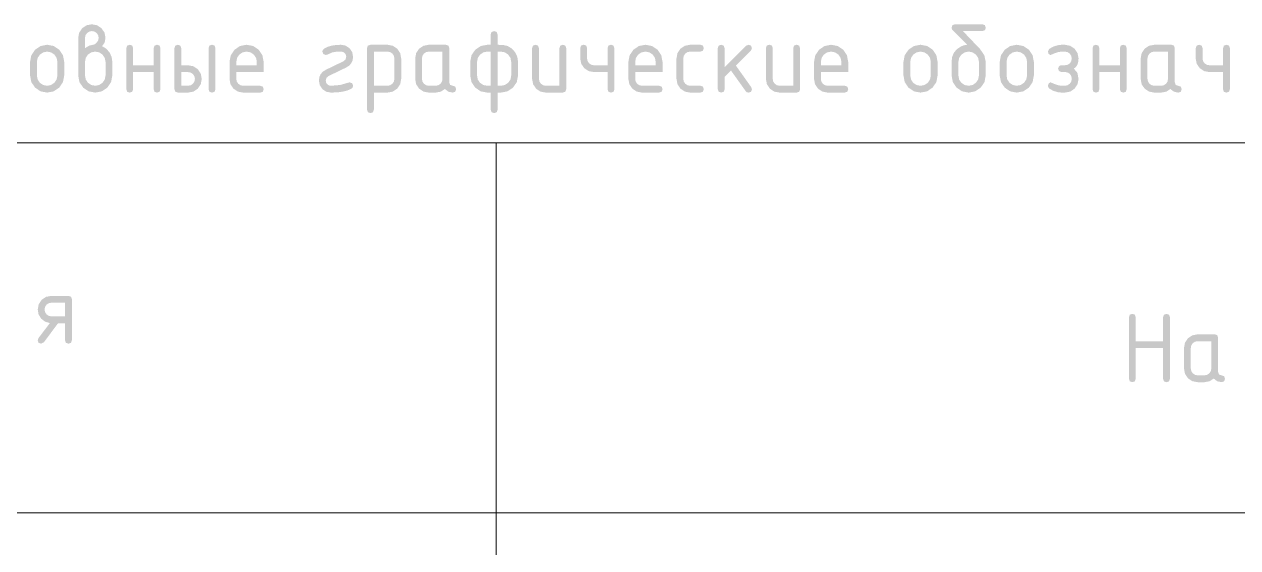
# Model space of a CAD drawing. Header units: millimetres. Extents: x 0 to 420, y 0 to 297.
# Drawn here: x 147.15 to 177.85, y 16.68 to 29.92 of the extents above; entities that cross this region are included whole.
import ezdxf

# ---------------------------------------------------------------- set-up
doc = ezdxf.new("R2010")
doc.units = ezdxf.units.MM

msp = doc.modelspace()

# ---------------------------------------------------------------- hatches: boundary and pattern name
h = msp.add_hatch(color=7)
h.paths.add_polyline_path([(148.685746, 29.317377), (148.791166, 29.382144), (148.887491, 29.403917), (148.938754, 29.418869), (148.98671, 29.464), (149.020196, 29.520224), (149.031358, 29.576448), (149.018956, 29.643696), (148.981749, 29.699369), (148.926076, 29.736851), (148.858828, 29.749529), (148.791786, 29.736783), (148.735907, 29.698818), (148.698217, 29.643007), (148.685746, 29.576448)], flags=0)
h.paths.add_polyline_path([(149.117899, 29.368088), (149.224628, 29.303665), (149.306966, 29.20989), (149.359331, 29.095788), (149.37697, 28.971765), (149.37697, 28.626153), (149.345275, 28.459066), (149.250742, 28.319677), (149.111009, 28.225419), (148.944817, 28.194), (148.778212, 28.225488), (148.638893, 28.320228), (148.544635, 28.459548), (148.513216, 28.626153), (148.513216, 29.576448), (148.538158, 29.710462), (148.613537, 29.821739), (148.725227, 29.896911), (148.858828, 29.92206), (148.992428, 29.896842), (149.104118, 29.821187), (149.17929, 29.709566), (149.20444, 29.576448), (149.182667, 29.459039)], flags=0)
h.paths.add_polyline_path([(149.20444, 28.626153), (149.20444, 28.971765), (149.185492, 29.071121), (149.128923, 29.154768), (149.044932, 29.211819), (148.944817, 29.230836), (148.844289, 29.211819), (148.760711, 29.154768), (148.704418, 29.071121), (148.685746, 28.971765), (148.685746, 28.626153), (148.704418, 28.525625), (148.760711, 28.442047), (148.844289, 28.385754), (148.944817, 28.367081), (149.044932, 28.385823), (149.128923, 28.442598), (149.185492, 28.526521)], flags=0)
h = msp.add_hatch(color=7)
h.paths.add_polyline_path([(171.471783, 28.971765), (171.471783, 28.626153), (171.440088, 28.459548), (171.345554, 28.320228), (171.205821, 28.225488), (171.03963, 28.194), (170.873507, 28.225488), (170.734257, 28.320228), (170.639516, 28.459548), (170.608028, 28.626153), (170.608028, 28.971765), (170.62199, 29.092998), (170.663908, 29.197074), (170.733835, 29.283994), (170.831822, 29.353757), (170.921188, 29.391239), (171.004352, 29.403917), (170.624565, 29.783154), (170.608028, 29.834417), (170.629526, 29.900149), (170.694018, 29.92206), (171.386896, 29.92206), (171.451388, 29.900287), (171.472885, 29.835519), (171.451388, 29.771027), (171.386896, 29.749529), (170.895763, 29.749529), (171.330672, 29.292572), (171.436367, 29.137543)], flags=0)
h.paths.add_polyline_path([(171.299252, 28.626153), (171.299252, 28.971765), (171.280235, 29.071121), (171.223185, 29.154768), (171.139262, 29.211819), (171.03963, 29.230836), (170.940273, 29.211819), (170.856626, 29.154768), (170.799576, 29.071121), (170.780559, 28.971765), (170.780559, 28.626153), (170.799231, 28.525625), (170.855524, 28.442047), (170.939102, 28.385754), (171.03963, 28.367081), (171.139262, 28.385823), (171.223185, 28.442598), (171.280235, 28.526521)], flags=0)
h = msp.add_hatch(color=7)
h.paths.add_polyline_path([(158.949054, 28.367081), (158.949054, 29.230836), (158.862513, 29.230836), (158.763157, 29.211819), (158.67951, 29.154768), (158.622459, 29.071121), (158.603442, 28.971765), (158.603442, 28.626153), (158.622114, 28.525625), (158.678407, 28.442047), (158.761985, 28.385754), (158.862513, 28.367081)], flags=0)
h.paths.add_polyline_path([(158.949054, 28.194), (158.862513, 28.194), (158.696391, 28.225488), (158.55714, 28.320228), (158.4624, 28.459548), (158.430912, 28.626153), (158.430912, 28.971765), (158.4624, 29.137474), (158.55714, 29.277138), (158.696391, 29.372154), (158.862513, 29.403917), (158.949054, 29.403917), (158.949054, 29.662989), (158.97062, 29.727756), (159.035595, 29.749529), (159.100363, 29.727756), (159.122136, 29.662989), (159.122136, 29.403917), (159.273513, 29.396063), (159.375695, 29.372498), (159.484766, 29.306835), (159.56862, 29.212646), (159.622226, 29.097993), (159.640278, 28.971765), (159.640278, 28.626153), (159.608583, 28.459548), (159.51405, 28.320228), (159.374317, 28.225488), (159.208125, 28.194), (159.122136, 28.194), (159.122136, 27.761847), (159.100363, 27.697079), (159.035595, 27.675306), (158.97062, 27.697079), (158.949054, 27.761847)], flags=0)
h.paths.add_polyline_path([(159.122136, 28.367081), (159.208125, 28.367081), (159.307757, 28.385823), (159.39168, 28.442598), (159.448731, 28.526521), (159.467748, 28.626153), (159.467748, 28.971765), (159.448731, 29.071121), (159.39168, 29.154768), (159.307757, 29.211819), (159.208125, 29.230836), (159.122136, 29.230836)], flags=0)
h = msp.add_hatch(color=7)
h.paths.add_polyline_path([(147.295774, 28.626153), (147.295774, 28.971765), (147.327262, 29.137474), (147.422002, 29.277138), (147.561253, 29.372154), (147.727376, 29.403917), (147.894945, 29.372567), (148.034402, 29.278792), (148.128178, 29.139334), (148.159528, 28.971765), (148.159528, 28.626153), (148.127833, 28.459548), (148.0333, 28.320228), (147.893567, 28.225488), (147.727376, 28.194), (147.561253, 28.225488), (147.422002, 28.320228), (147.327262, 28.459548)], flags=0)
h.paths.add_polyline_path([(147.986998, 28.626153), (147.986998, 28.971765), (147.967981, 29.071121), (147.91093, 29.154768), (147.827008, 29.211819), (147.727376, 29.230836), (147.628019, 29.211819), (147.544372, 29.154768), (147.487321, 29.071121), (147.468304, 28.971765), (147.468304, 28.626153), (147.486977, 28.525625), (147.54327, 28.442047), (147.626848, 28.385754), (147.727376, 28.367081), (147.827008, 28.385823), (147.91093, 28.442598), (147.967981, 28.526521)], flags=0)
for points in [[(149.903188, 28.712693), (149.903188, 28.280541), (149.881415, 28.215566), (149.816647, 28.194), (149.752155, 28.215566), (149.730657, 28.280541), (149.730657, 29.317377), (149.752155, 29.382144), (149.816647, 29.403917), (149.881415, 29.382144), (149.903188, 29.317377), (149.903188, 28.885224), (150.421881, 28.885224), (150.421881, 29.317377), (150.443379, 29.382144), (150.507871, 29.403917), (150.572639, 29.382144), (150.594412, 29.317377), (150.594412, 28.280541), (150.572639, 28.215566), (150.507871, 28.194), (150.443379, 28.215566), (150.421881, 28.280541), (150.421881, 28.712693)], [(155.380337, 28.453071), (155.445105, 28.431574), (155.466878, 28.367081), (155.454614, 28.322433), (155.418371, 28.28936), (155.324001, 28.247485), (155.207049, 28.217702), (155.067462, 28.199908), (154.90519, 28.194), (154.788745, 28.21598), (154.691318, 28.282194), (154.625103, 28.380104), (154.603124, 28.496617), (154.613881, 28.584682), (154.646187, 28.65957), (154.700095, 28.721332), (154.775654, 28.77002), (155.223241, 28.986096), (155.276571, 29.031916), (155.294348, 29.1013), (155.284839, 29.150772), (155.256314, 29.192802), (155.214215, 29.221327), (155.164261, 29.230836), (155.03569, 29.226288), (154.94598, 29.212646), (154.816444, 29.154768), (154.775654, 29.144295), (154.71502, 29.170202), (154.689113, 29.230836), (154.700413, 29.273417), (154.734864, 29.306904), (154.818701, 29.34927), (154.918143, 29.379595), (155.033296, 29.397828), (155.164261, 29.403917), (155.280498, 29.381662), (155.378132, 29.315172), (155.444623, 29.217538), (155.466878, 29.1013), (155.45594, 29.012925), (155.423194, 28.937934), (155.368745, 28.876275), (155.292694, 28.827897), (154.848966, 28.614026), (154.793913, 28.566897), (154.775654, 28.496617), (154.785163, 28.446456), (154.813688, 28.404564), (154.855511, 28.376314), (154.90519, 28.367081), (155.142212, 28.386925), (155.347816, 28.446456)], [(160.860334, 29.317377), (160.860334, 28.280541), (160.838561, 28.215566), (160.773793, 28.194), (160.342191, 28.194), (160.207902, 28.218873), (160.096349, 28.29377), (160.021453, 28.405322), (159.99658, 28.539612), (159.99658, 29.317377), (160.018077, 29.382144), (160.082569, 29.403917), (160.147337, 29.382144), (160.16911, 29.317377), (160.16911, 28.539612), (160.18165, 28.473742), (160.219822, 28.417793), (160.276046, 28.379622), (160.342191, 28.367081), (160.687803, 28.367081), (160.687803, 29.317377), (160.709301, 29.382144), (160.773793, 29.403917), (160.838561, 29.382144)], [(162.077776, 29.317377), (162.077776, 28.280541), (162.056003, 28.215566), (161.991235, 28.194), (161.926743, 28.215566), (161.905245, 28.280541), (161.905245, 28.712693), (161.559633, 28.712693), (161.426997, 28.737498), (161.315445, 28.811912), (161.239308, 28.921466), (161.214021, 29.051691), (161.214021, 29.317377), (161.235519, 29.382144), (161.300011, 29.403917), (161.364779, 29.382144), (161.386552, 29.317377), (161.386552, 29.058305), (161.399092, 28.99216), (161.437263, 28.935936), (161.493487, 28.897764), (161.559633, 28.885224), (161.905245, 28.885224), (161.905245, 29.317377), (161.926743, 29.382144), (161.991235, 29.403917), (162.056003, 29.382144)], [(163.821435, 29.058305), (163.821435, 28.539612), (163.833975, 28.473742), (163.872147, 28.417793), (163.928371, 28.379622), (163.994517, 28.367081), (164.253588, 28.367081), (164.318356, 28.345308), (164.340129, 28.280541), (164.318356, 28.215566), (164.253588, 28.194), (163.994517, 28.194), (163.860227, 28.218873), (163.748675, 28.29377), (163.673778, 28.405322), (163.648905, 28.539612), (163.648905, 29.058305), (163.673778, 29.191906), (163.748675, 29.303596), (163.860227, 29.378768), (163.994517, 29.403917), (164.253588, 29.403917), (164.318356, 29.382144), (164.340129, 29.317377), (164.318356, 29.252402), (164.253588, 29.230836), (163.994517, 29.230836), (163.927475, 29.218089), (163.871596, 29.180124), (163.833906, 29.124382)], [(164.866113, 28.835614), (165.409612, 29.378562), (165.470797, 29.403917), (165.535564, 29.382144), (165.557337, 29.317377), (165.53143, 29.257294), (165.151643, 28.877507), (165.54025, 28.33015), (165.557337, 28.278887), (165.535564, 28.215153), (165.470797, 28.194), (165.4298, 28.203164), (165.399139, 28.230931), (165.027068, 28.752932), (164.866113, 28.591977), (164.866113, 28.280541), (164.84434, 28.215566), (164.779573, 28.194), (164.71508, 28.215566), (164.693583, 28.280541), (164.693583, 29.317377), (164.71508, 29.382144), (164.779573, 29.403917), (164.84434, 29.382144), (164.866113, 29.317377)], [(166.774779, 29.317377), (166.774779, 28.280541), (166.753006, 28.215566), (166.688238, 28.194), (166.256637, 28.194), (166.122347, 28.218873), (166.010795, 28.29377), (165.935898, 28.405322), (165.911025, 28.539612), (165.911025, 29.317377), (165.932522, 29.382144), (165.997014, 29.403917), (166.061782, 29.382144), (166.083555, 29.317377), (166.083555, 28.539612), (166.096095, 28.473742), (166.134267, 28.417793), (166.190491, 28.379622), (166.256637, 28.367081), (166.602249, 28.367081), (166.602249, 29.317377), (166.623746, 29.382144), (166.688238, 29.403917), (166.753006, 29.382144)], [(173.647595, 28.539612), (173.636088, 28.611683), (173.601844, 28.666391), (173.556369, 28.697397), (173.499318, 28.71104), (173.388524, 28.712693), (173.326788, 28.737498), (173.301983, 28.798683), (173.327339, 28.86097), (173.361239, 28.879849), (173.413328, 28.886326), (173.439236, 28.886326), (173.466796, 28.885224), (173.544104, 28.897626), (173.600742, 28.934833), (173.635744, 28.990575), (173.647595, 29.058305), (173.634917, 29.125554), (173.597434, 29.181226), (173.541762, 29.218433), (173.474513, 29.230836), (173.388524, 29.230836), (173.30784, 29.219743), (173.211032, 29.186739), (173.132415, 29.15401), (173.107955, 29.143193), (173.062204, 29.174612), (173.042912, 29.234694), (173.078121, 29.299462), (173.184023, 29.357615), (173.293921, 29.392342), (173.388524, 29.403917), (173.474513, 29.403917), (173.608528, 29.378768), (173.719804, 29.303596), (173.794976, 29.191906), (173.820125, 29.058305), (173.812684, 28.972626), (173.79036, 28.900796), (173.753153, 28.842815), (173.701063, 28.798683), (173.79036, 28.695192), (173.820125, 28.539612), (173.794976, 28.405322), (173.719804, 28.29377), (173.608528, 28.218873), (173.474513, 28.194), (173.388524, 28.194), (173.291717, 28.205162), (173.18292, 28.238648), (173.077776, 28.295699), (173.042912, 28.362672), (173.062204, 28.423305), (173.109609, 28.454725), (173.137652, 28.443632), (173.214891, 28.410627), (173.308735, 28.377899), (173.388524, 28.367081), (173.474513, 28.367081), (173.541073, 28.379553), (173.596883, 28.417242), (173.634848, 28.472639)], [(174.346502, 28.712693), (174.346502, 28.280541), (174.324729, 28.215566), (174.259961, 28.194), (174.195469, 28.215566), (174.173972, 28.280541), (174.173972, 29.317377), (174.195469, 29.382144), (174.259961, 29.403917), (174.324729, 29.382144), (174.346502, 29.317377), (174.346502, 28.885224), (174.865196, 28.885224), (174.865196, 29.317377), (174.886693, 29.382144), (174.951185, 29.403917), (175.015953, 29.382144), (175.037726, 29.317377), (175.037726, 28.280541), (175.015953, 28.215566), (174.951185, 28.194), (174.886693, 28.215566), (174.865196, 28.280541), (174.865196, 28.712693)], [(177.648072, 29.317377), (177.648072, 28.280541), (177.626299, 28.215566), (177.561532, 28.194), (177.497039, 28.215566), (177.475542, 28.280541), (177.475542, 28.712693), (177.12993, 28.712693), (176.997294, 28.737498), (176.885742, 28.811912), (176.809605, 28.921466), (176.784318, 29.051691), (176.784318, 29.317377), (176.805815, 29.382144), (176.870308, 29.403917), (176.935075, 29.382144), (176.956848, 29.317377), (176.956848, 29.058305), (176.969389, 28.99216), (177.00756, 28.935936), (177.063784, 28.897764), (177.12993, 28.885224), (177.475542, 28.885224), (177.475542, 29.317377), (177.497039, 29.382144), (177.561532, 29.403917), (177.626299, 29.382144)], [(175.094416, 20.956874), (175.094416, 22.511852), (175.115913, 22.57662), (175.180405, 22.598393), (175.245173, 22.57662), (175.266946, 22.511852), (175.266946, 21.907169), (175.95817, 21.907169), (175.95817, 22.511852), (175.979737, 22.57662), (176.044711, 22.598393), (176.109479, 22.57662), (176.131252, 22.511852), (176.131252, 20.956874), (176.109479, 20.8919), (176.044711, 20.870333), (175.979737, 20.8919), (175.95817, 20.956874), (175.95817, 21.734639), (175.266946, 21.734639), (175.266946, 20.956874), (175.245173, 20.8919), (175.180405, 20.870333), (175.115913, 20.8919)]]:
    msp.add_hatch(color=7).paths.add_polyline_path(points, flags=0)
h = msp.add_hatch(color=7)
h.paths.add_polyline_path([(151.639323, 28.539612), (151.614174, 28.405322), (151.539002, 28.29377), (151.427312, 28.218873), (151.293711, 28.194), (151.034089, 28.194), (150.969597, 28.215566), (150.948099, 28.280541), (150.948099, 29.317377), (150.969597, 29.382144), (151.034089, 29.403917), (151.098857, 29.382144), (151.12063, 29.317377), (151.12063, 28.885224), (151.293711, 28.885224), (151.427312, 28.860075), (151.539002, 28.784903), (151.614174, 28.673626)], flags=0)
h.paths.add_polyline_path([(151.466241, 28.539612), (151.453839, 28.60686), (151.416632, 28.662533), (151.360959, 28.700016), (151.293711, 28.712693), (151.12063, 28.712693), (151.12063, 28.367081), (151.293711, 28.367081), (151.359788, 28.379553), (151.41553, 28.417242), (151.453495, 28.472639)], flags=0)
h.paths.add_polyline_path([(151.811853, 29.317377), (151.83342, 29.382144), (151.898394, 29.403917), (151.963162, 29.382144), (151.984935, 29.317377), (151.984935, 28.280541), (151.963162, 28.215566), (151.898394, 28.194), (151.83342, 28.215566), (151.811853, 28.280541)], flags=0)
h = msp.add_hatch(color=7)
h.paths.add_polyline_path([(152.772605, 29.230836), (152.673249, 29.211819), (152.589602, 29.154768), (152.532551, 29.071121), (152.513534, 28.971765), (152.513534, 28.885224), (153.032228, 28.885224), (153.032228, 28.971765), (153.013211, 29.071121), (152.95616, 29.154768), (152.872237, 29.211819)], flags=0)
h.paths.add_polyline_path([(152.513534, 28.712693), (152.513534, 28.539612), (152.526074, 28.473742), (152.564246, 28.417793), (152.62047, 28.379622), (152.686616, 28.367081), (153.118217, 28.367081), (153.182985, 28.345308), (153.204758, 28.280541), (153.182985, 28.215566), (153.118217, 28.194), (152.686616, 28.194), (152.552326, 28.218873), (152.440774, 28.29377), (152.365877, 28.405322), (152.341004, 28.539612), (152.341004, 28.971765), (152.372492, 29.137474), (152.467232, 29.277138), (152.606483, 29.372154), (152.772605, 29.403917), (152.940175, 29.372567), (153.079632, 29.278792), (153.173408, 29.139334), (153.204758, 28.971765), (153.204758, 28.712693)], flags=0)
h = msp.add_hatch(color=7)
h.paths.add_polyline_path([(155.820565, 29.317377), (155.842063, 29.382144), (155.906555, 29.403917), (156.338708, 29.403917), (156.472722, 29.378768), (156.583999, 29.303596), (156.659171, 29.191906), (156.68432, 29.058305), (156.68432, 28.539612), (156.659171, 28.406493), (156.583999, 28.294872), (156.472722, 28.219218), (156.338708, 28.194), (155.993096, 28.194), (155.993096, 27.761847), (155.971323, 27.697079), (155.906555, 27.675306), (155.842063, 27.697079), (155.820565, 27.761847)], flags=0)
h.paths.add_polyline_path([(155.993096, 29.230836), (155.993096, 28.367081), (156.338708, 28.367081), (156.405267, 28.379553), (156.461078, 28.417242), (156.499043, 28.472639), (156.511789, 28.539612), (156.511789, 29.058305), (156.499111, 29.125554), (156.461629, 29.181226), (156.405956, 29.218433), (156.338708, 29.230836)], flags=0)
h = msp.add_hatch(color=7)
h.paths.add_polyline_path([(157.729231, 29.230836), (157.383619, 29.230836), (157.316578, 29.218089), (157.260698, 29.180124), (157.223009, 29.124382), (157.210538, 29.058305), (157.210538, 28.539612), (157.223078, 28.473742), (157.261249, 28.417793), (157.317473, 28.379622), (157.383619, 28.367081), (157.55615, 28.367081), (157.622709, 28.379553), (157.678519, 28.417242), (157.716484, 28.472639), (157.729231, 28.539612)], flags=0)
h.paths.add_polyline_path([(158.074843, 28.280541), (158.05307, 28.215566), (157.988302, 28.194), (157.878404, 28.216806), (157.790416, 28.285502), (157.684031, 28.216806), (157.55615, 28.194), (157.383619, 28.194), (157.249329, 28.218873), (157.137777, 28.29377), (157.062881, 28.405322), (157.038007, 28.539612), (157.038007, 29.058305), (157.062881, 29.191906), (157.137777, 29.303596), (157.249329, 29.378768), (157.383619, 29.403917), (157.815221, 29.403917), (157.879989, 29.382144), (157.901762, 29.317377), (157.901762, 28.453071), (157.923328, 28.388579), (157.988302, 28.367081), (158.05307, 28.345308)], flags=0)
h = msp.add_hatch(color=7)
h.paths.add_polyline_path([(162.863065, 29.230836), (162.763708, 29.211819), (162.680061, 29.154768), (162.62301, 29.071121), (162.603993, 28.971765), (162.603993, 28.885224), (163.122687, 28.885224), (163.122687, 28.971765), (163.10367, 29.071121), (163.046619, 29.154768), (162.962697, 29.211819)], flags=0)
h.paths.add_polyline_path([(162.603993, 28.712693), (162.603993, 28.539612), (162.616533, 28.473742), (162.654705, 28.417793), (162.710929, 28.379622), (162.777075, 28.367081), (163.208677, 28.367081), (163.273444, 28.345308), (163.295217, 28.280541), (163.273444, 28.215566), (163.208677, 28.194), (162.777075, 28.194), (162.642785, 28.218873), (162.531233, 28.29377), (162.456337, 28.405322), (162.431463, 28.539612), (162.431463, 28.971765), (162.462951, 29.137474), (162.557691, 29.277138), (162.696942, 29.372154), (162.863065, 29.403917), (163.030634, 29.372567), (163.170091, 29.278792), (163.263867, 29.139334), (163.295217, 28.971765), (163.295217, 28.712693)], flags=0)
h = msp.add_hatch(color=7)
h.paths.add_polyline_path([(167.560068, 29.230836), (167.460712, 29.211819), (167.377065, 29.154768), (167.320014, 29.071121), (167.300997, 28.971765), (167.300997, 28.885224), (167.81969, 28.885224), (167.81969, 28.971765), (167.800674, 29.071121), (167.743623, 29.154768), (167.6597, 29.211819)], flags=0)
h.paths.add_polyline_path([(167.300997, 28.712693), (167.300997, 28.539612), (167.313537, 28.473742), (167.351709, 28.417793), (167.407933, 28.379622), (167.474078, 28.367081), (167.90568, 28.367081), (167.970448, 28.345308), (167.992221, 28.280541), (167.970448, 28.215566), (167.90568, 28.194), (167.474078, 28.194), (167.339789, 28.218873), (167.228236, 28.29377), (167.15334, 28.405322), (167.128467, 28.539612), (167.128467, 28.971765), (167.159955, 29.137474), (167.254695, 29.277138), (167.393946, 29.372154), (167.560068, 29.403917), (167.727638, 29.372567), (167.867095, 29.278792), (167.96087, 29.139334), (167.992221, 28.971765), (167.992221, 28.712693)], flags=0)
h = msp.add_hatch(color=7)
h.paths.add_polyline_path([(169.390587, 28.626153), (169.390587, 28.971765), (169.422075, 29.137474), (169.516815, 29.277138), (169.656066, 29.372154), (169.822188, 29.403917), (169.989758, 29.372567), (170.129215, 29.278792), (170.222991, 29.139334), (170.254341, 28.971765), (170.254341, 28.626153), (170.222646, 28.459548), (170.128113, 28.320228), (169.98838, 28.225488), (169.822188, 28.194), (169.656066, 28.225488), (169.516815, 28.320228), (169.422075, 28.459548)], flags=0)
h.paths.add_polyline_path([(170.081811, 28.626153), (170.081811, 28.971765), (170.062794, 29.071121), (170.005743, 29.154768), (169.92182, 29.211819), (169.822188, 29.230836), (169.722832, 29.211819), (169.639185, 29.154768), (169.582134, 29.071121), (169.563117, 28.971765), (169.563117, 28.626153), (169.581789, 28.525625), (169.638082, 28.442047), (169.72166, 28.385754), (169.822188, 28.367081), (169.92182, 28.385823), (170.005743, 28.442598), (170.062794, 28.526521)], flags=0)
h = msp.add_hatch(color=7)
h.paths.add_polyline_path([(171.82547, 28.626153), (171.82547, 28.971765), (171.856958, 29.137474), (171.951698, 29.277138), (172.090949, 29.372154), (172.257072, 29.403917), (172.424641, 29.372567), (172.564099, 29.278792), (172.657874, 29.139334), (172.689224, 28.971765), (172.689224, 28.626153), (172.65753, 28.459548), (172.562996, 28.320228), (172.423263, 28.225488), (172.257072, 28.194), (172.090949, 28.225488), (171.951698, 28.320228), (171.856958, 28.459548)], flags=0)
h.paths.add_polyline_path([(172.516694, 28.626153), (172.516694, 28.971765), (172.497677, 29.071121), (172.440626, 29.154768), (172.356704, 29.211819), (172.257072, 29.230836), (172.157715, 29.211819), (172.074068, 29.154768), (172.017017, 29.071121), (171.998, 28.971765), (171.998, 28.626153), (172.016673, 28.525625), (172.072966, 28.442047), (172.156544, 28.385754), (172.257072, 28.367081), (172.356704, 28.385823), (172.440626, 28.442598), (172.497677, 28.526521)], flags=0)
h = msp.add_hatch(color=7)
h.paths.add_polyline_path([(176.082637, 29.230836), (175.737026, 29.230836), (175.669984, 29.218089), (175.614105, 29.180124), (175.576415, 29.124382), (175.563944, 29.058305), (175.563944, 28.539612), (175.576484, 28.473742), (175.614656, 28.417793), (175.67088, 28.379622), (175.737026, 28.367081), (175.909556, 28.367081), (175.976115, 28.379553), (176.031926, 28.417242), (176.069891, 28.472639), (176.082637, 28.539612)], flags=0)
h.paths.add_polyline_path([(176.428249, 28.280541), (176.406476, 28.215566), (176.341709, 28.194), (176.23181, 28.216806), (176.143822, 28.285502), (176.037438, 28.216806), (175.909556, 28.194), (175.737026, 28.194), (175.602736, 28.218873), (175.491184, 28.29377), (175.416287, 28.405322), (175.391414, 28.539612), (175.391414, 29.058305), (175.416287, 29.191906), (175.491184, 29.303596), (175.602736, 29.378768), (175.737026, 29.403917), (176.168627, 29.403917), (176.233395, 29.382144), (176.255168, 29.317377), (176.255168, 28.453071), (176.276734, 28.388579), (176.341709, 28.367081), (176.406476, 28.345308)], flags=0)
h = msp.add_hatch(color=7)
h.paths.add_polyline_path([(147.797371, 22.364898), (147.67507, 22.400865), (147.576334, 22.477346), (147.511359, 22.583524), (147.489793, 22.708305), (147.514666, 22.841906), (147.589563, 22.953596), (147.701115, 23.028768), (147.835405, 23.053917), (148.267006, 23.053917), (148.331774, 23.032144), (148.353547, 22.967377), (148.353547, 21.930541), (148.331774, 21.865566), (148.267006, 21.844), (148.202514, 21.865566), (148.181017, 21.930541), (148.181017, 22.362693), (148.005179, 22.362693), (147.645236, 21.879278), (147.575782, 21.844), (147.51129, 21.865566), (147.489793, 21.930541), (147.506329, 21.982906)], flags=0)
h.paths.add_polyline_path([(147.662323, 22.708305), (147.674863, 22.64216), (147.713035, 22.585936), (147.769259, 22.547764), (147.835405, 22.535224), (148.181017, 22.535224), (148.181017, 22.880836), (147.835405, 22.880836), (147.768363, 22.868089), (147.712484, 22.830124), (147.674794, 22.774382)], flags=0)
h = msp.add_hatch(color=7)
h.paths.add_polyline_path([(177.178544, 21.907169), (176.832932, 21.907169), (176.765891, 21.894422), (176.710011, 21.856457), (176.672322, 21.800716), (176.659851, 21.734639), (176.659851, 21.215945), (176.672391, 21.150075), (176.710563, 21.094127), (176.766787, 21.055955), (176.832932, 21.043415), (177.005463, 21.043415), (177.072022, 21.055886), (177.127833, 21.093575), (177.165798, 21.148973), (177.178544, 21.215945)], flags=0)
h.paths.add_polyline_path([(177.524156, 20.956874), (177.502383, 20.8919), (177.437616, 20.870333), (177.327717, 20.89314), (177.239729, 20.961835), (177.133345, 20.89314), (177.005463, 20.870333), (176.832932, 20.870333), (176.698643, 20.895207), (176.58709, 20.970103), (176.512194, 21.081655), (176.48732, 21.215945), (176.48732, 21.734639), (176.512194, 21.86824), (176.58709, 21.97993), (176.698643, 22.055102), (176.832932, 22.080251), (177.264534, 22.080251), (177.329302, 22.058478), (177.351075, 21.99371), (177.351075, 21.129404), (177.372641, 21.064912), (177.437616, 21.043415), (177.502383, 21.021642)], flags=0)

# ---------------------------------------------------------------- linework, layer by layer
at = {"color": 7, "lineweight": 0}
msp.add_lwpolyline([(230.716667, 2.624667), (121.708333, 2.624667), (121.708333, 17.568333), (121.708333, 26.924), (230.716667, 26.924), (230.716667, 17.568333)], close=True, dxfattribs=at)
for points in [[(159.088667, 26.924), (159.088667, 17.568333), (159.088667, 2.624667)], [(121.708333, 17.568333), (230.716667, 17.568333)]]:
    msp.add_lwpolyline(points, dxfattribs=at)

doc.saveas('drawing.dxf')
